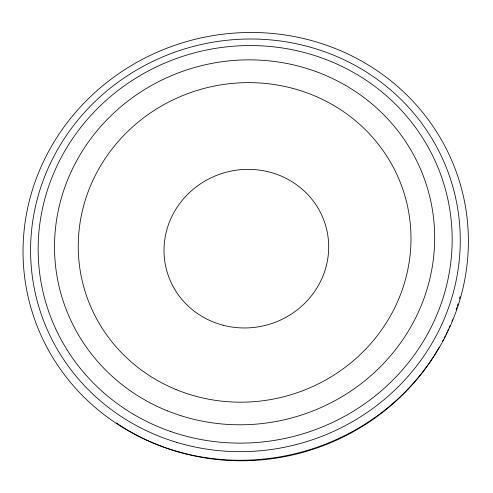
<?xml version="1.0" encoding="UTF-8"?>
<svg xmlns="http://www.w3.org/2000/svg" width="493" height="493" viewBox="0 0 493 493"><rect width="100%" height="100%" fill="white"/><g stroke="black" fill="none" stroke-linecap="round" stroke-linejoin="round"><path stroke-width="0.74" d="M460.018 296.694A221.32 211.349 -15.5 0 1 459.433 298.857M457.96 303.904A221.32 211.349 -15.5 0 1 457.288 306.067M456.826 307.509A221.32 211.349 -15.5 0 1 456.111 309.672M452.445 319.71A221.32 211.349 -15.5 0 1 451.878 321.14M450.109 325.398A221.32 211.349 -15.5 0 1 449.185 327.518M448.562 328.923A221.32 211.349 -15.5 0 1 447.601 331.031M446.948 332.424A221.32 211.349 -15.5 0 1 445.949 334.513M445.271 335.899A221.32 211.349 -15.5 0 1 444.236 337.97M443.534 339.338A221.32 211.349 -15.5 0 1 442.461 341.39M439.121 347.454A221.32 211.349 -15.5 0 1 116.379 422.994M223.107 325.226A82.584 79.04 -15.5 0 0 326.378 228.277A82.584 79.04 -15.5 0 0 189.565 192.492A82.584 79.04 -15.5 0 0 223.107 325.226M167.534 410.897A190.705 181.825 -15.5 0 0 433.606 218.535A190.705 181.825 -15.5 0 0 132.635 97.54A190.705 181.825 -15.5 0 0 167.534 410.897M176.026 389.532A166.905 159.214 -15.5 0 0 410.176 222.805A166.905 159.214 -15.5 0 0 147.641 114.881A166.905 159.214 -15.5 0 0 176.026 389.532M137.843 435.935A223.391 213.142 -15.5 0 0 468.35 237.367A223.391 213.142 -15.5 0 0 130.941 65.791A223.391 213.142 -15.5 0 0 137.843 435.935M176.685 442.363A215.533 205.606 -15.5 0 0 456.068 199.862A215.533 205.606 -15.5 0 0 103.518 93.775A215.533 205.606 -15.5 0 0 176.685 442.363M170.572 431.467A207.676 198.081 -15.5 0 0 449.678 208.866A207.676 198.081 -15.5 0 0 115.202 92.696A207.676 198.081 -15.5 0 0 170.572 431.467"/></g></svg>
